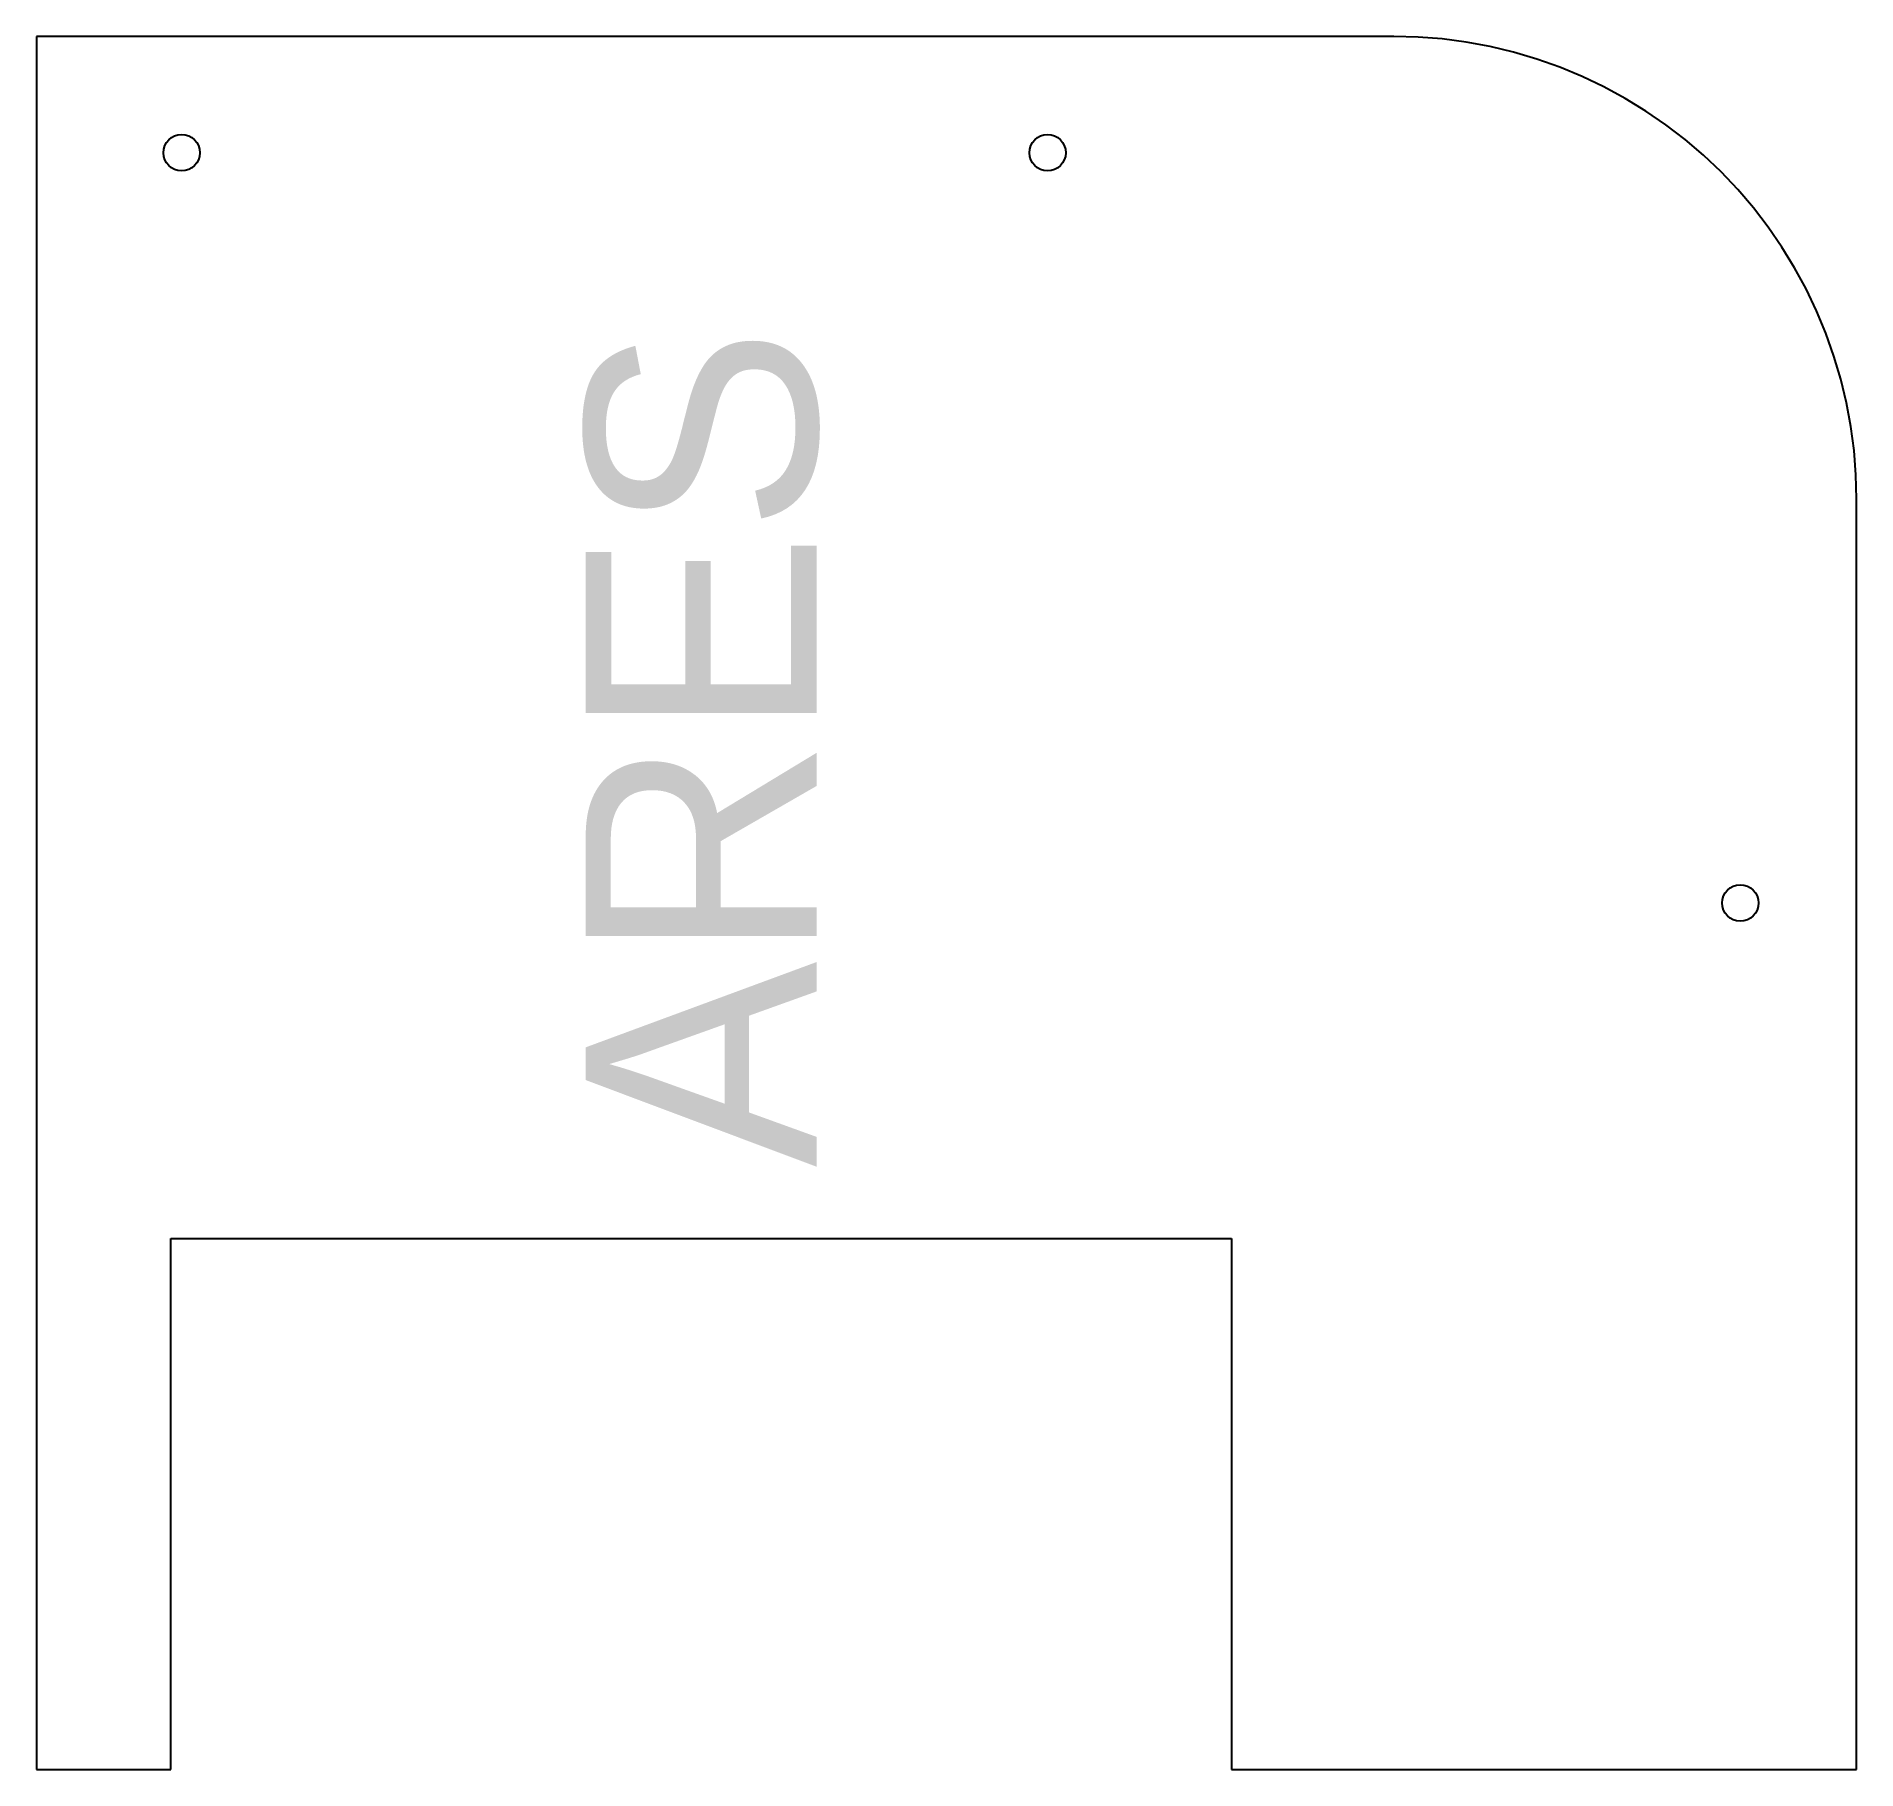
# Model space of a CAD drawing. Extents: x 0 to 315, y 0 to 300.
import ezdxf

# ---------------------------------------------------------------- set-up
doc = ezdxf.new("R2010")
doc.units = 0
doc.layers.add('CUT', color=1, linetype='CONTINUOUS')
doc.layers.add('ENGRAVE', color=5, linetype='CONTINUOUS')

msp = doc.modelspace()

# ---------------------------------------------------------------- linework, layer by layer
at = {"layer": 'CUT', "color": 1}
for p, q in [((235.302, 300.45), (0.15, 300.45)), ((0.15, 300.45), (0.15, 0.15)), ((239.4947, 300.3402), (235.302, 300.45)), ((243.678, 300.011), (239.4947, 300.3402)), ((247.8382, 299.4633), (243.678, 300.011)), ((251.9641, 298.6986), (247.8382, 299.4633)), ((256.0444, 297.719), (251.9641, 298.6986)), ((260.0677, 296.5272), (256.0444, 297.719)), ((264.0232, 295.1265), (260.0677, 296.5272)), ((267.9, 293.5207), (264.0232, 295.1265)), ((271.6874, 291.7142), (267.9, 293.5207)), ((275.375, 289.712), (271.6874, 291.7142)), ((278.9528, 287.5195), (275.375, 289.712)), ((282.411, 285.1428), (278.9528, 287.5195)), ((285.7401, 282.5883), (282.411, 285.1428)), ((288.9309, 279.8631), (285.7401, 282.5883)), ((291.9746, 276.9746), (288.9309, 279.8631)), ((294.8631, 273.9309), (291.9746, 276.9746)), ((297.5883, 270.7401), (294.8631, 273.9309)), ((300.1428, 267.411), (297.5883, 270.7401)), ((302.5195, 263.9528), (300.1428, 267.411)), ((304.712, 260.375), (302.5195, 263.9528)), ((306.7142, 256.6874), (304.712, 260.375)), ((308.5207, 252.9), (306.7142, 256.6874)), ((310.1265, 249.0232), (308.5207, 252.9)), ((311.5272, 245.0677), (310.1265, 249.0232)), ((312.719, 241.0444), (311.5272, 245.0677)), ((313.6986, 236.9641), (312.719, 241.0444)), ((314.4633, 232.8382), (313.6986, 236.9641)), ((315.011, 228.678), (314.4633, 232.8382)), ((315.3402, 224.4947), (315.011, 228.678)), ((315.45, 220.302), (315.3402, 224.4947)), ((315.45, 0.15), (315.45, 220.302)), ((23.45, 0.15), (23.45, 92.15)), ((23.45, 92.15), (207.15, 92.15)), ((207.15, 92.15), (207.15, 0.15)), ((0.15, 0.15), (23.45, 0.15)), ((207.15, 0.15), (315.45, 0.15))]:
    msp.add_line(p, q, dxfattribs=at)
for centre in [(25.3, 280.3), (175.3, 280.3), (295.3, 150.3)]:
    msp.add_circle(centre, 3.15, dxfattribs=at)

# ---------------------------------------------------------------- texts
at = {"layer": 'ENGRAVE', "color": 5}
msp.add_text('ARES', height=40, rotation=90, dxfattribs=at).set_placement((135.3, 104.5))

doc.saveas('drawing.dxf')
